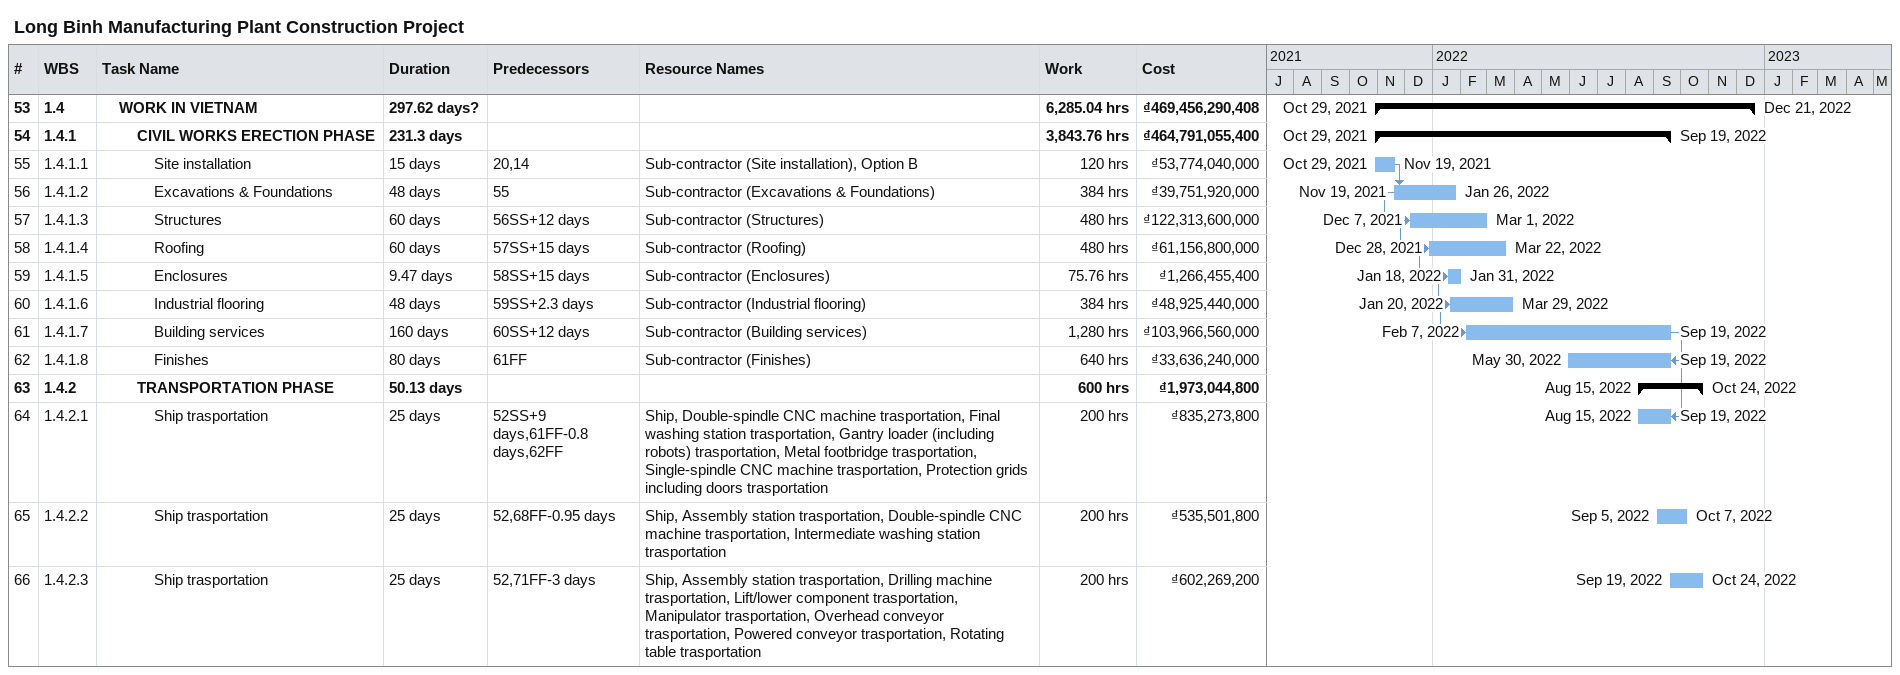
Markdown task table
Long Binh Manufacturing Plant Construction Project

| ID | WBS | Task | Duration | Start | Finish | Predecessors | Resources | Work (h) | Cost (₫) |
|---|---|---|---|---|---|---|---|---|---|
| 53 | 1.4 | **WORK IN VIETNAM** | 297.62d? | 2021-10-29 | 2022-12-21 |  |  | 6285.04 | 469456290408 |
| 54 | 1.4.1 | **CIVIL WORKS ERECTION PHASE** | 231.3d | 2021-10-29 | 2022-09-19 |  |  | 3843.76 | 464791055400 |
| 55 | 1.4.1.1 | Site installation | 15d | 2021-10-29 | 2021-11-19 | 20, 14 | Sub-contractor (Site installation), Option B | 120 | 53774040000 |
| 56 | 1.4.1.2 | Excavations & Foundations | 48d | 2021-11-19 | 2022-01-26 | 55 | Sub-contractor (Excavations & Foundations) | 384 | 39751920000 |
| 57 | 1.4.1.3 | Structures | 60d | 2021-12-07 | 2022-03-01 | 56SS+12d | Sub-contractor (Structures) | 480 | 122313600000 |
| 58 | 1.4.1.4 | Roofing | 60d | 2021-12-28 | 2022-03-22 | 57SS+15d | Sub-contractor (Roofing) | 480 | 61156800000 |
| 59 | 1.4.1.5 | Enclosures | 9.47d | 2022-01-18 | 2022-01-31 | 58SS+15d | Sub-contractor (Enclosures) | 75.76 | 1266455400 |
| 60 | 1.4.1.6 | Industrial flooring | 48d | 2022-01-20 | 2022-03-29 | 59SS+2.3d | Sub-contractor (Industrial flooring) | 384 | 48925440000 |
| 61 | 1.4.1.7 | Building services | 160d | 2022-02-07 | 2022-09-19 | 60SS+12d | Sub-contractor (Building services) | 1280 | 103966560000 |
| 62 | 1.4.1.8 | Finishes | 80d | 2022-05-30 | 2022-09-19 | 61FF | Sub-contractor (Finishes) | 640 | 33636240000 |
| 63 | 1.4.2 | **TRANSPORTATION PHASE** | 50.13d | 2022-08-15 | 2022-10-24 |  |  | 600 | 1973044800 |
| 64 | 1.4.2.1 | Ship trasportation | 25d | 2022-08-15 | 2022-09-19 | 52SS+9d, 61FF-0.8d, 62FF | Ship, Double-spindle CNC machine trasportation, Final washing station trasportation, Gantry loader (including robots) trasportation, Metal footbridge trasportation, Single-spindle CNC machine trasportation, Protection grids including doors trasportation | 200 | 835273800 |
| 65 | 1.4.2.2 | Ship trasportation | 25d | 2022-09-05 | 2022-10-07 | 52, 68FF-0.95d | Ship, Assembly station trasportation, Double-spindle CNC machine trasportation, Intermediate washing station trasportation | 200 | 535501800 |
| 66 | 1.4.2.3 | Ship trasportation | 25d | 2022-09-19 | 2022-10-24 | 52, 71FF-3d | Ship, Assembly station trasportation, Drilling machine trasportation, Lift/lower component trasportation, Manipulator trasportation, Overhead conveyor trasportation, Powered conveyor trasportation, Rotating table trasportation | 200 | 602269200 |
